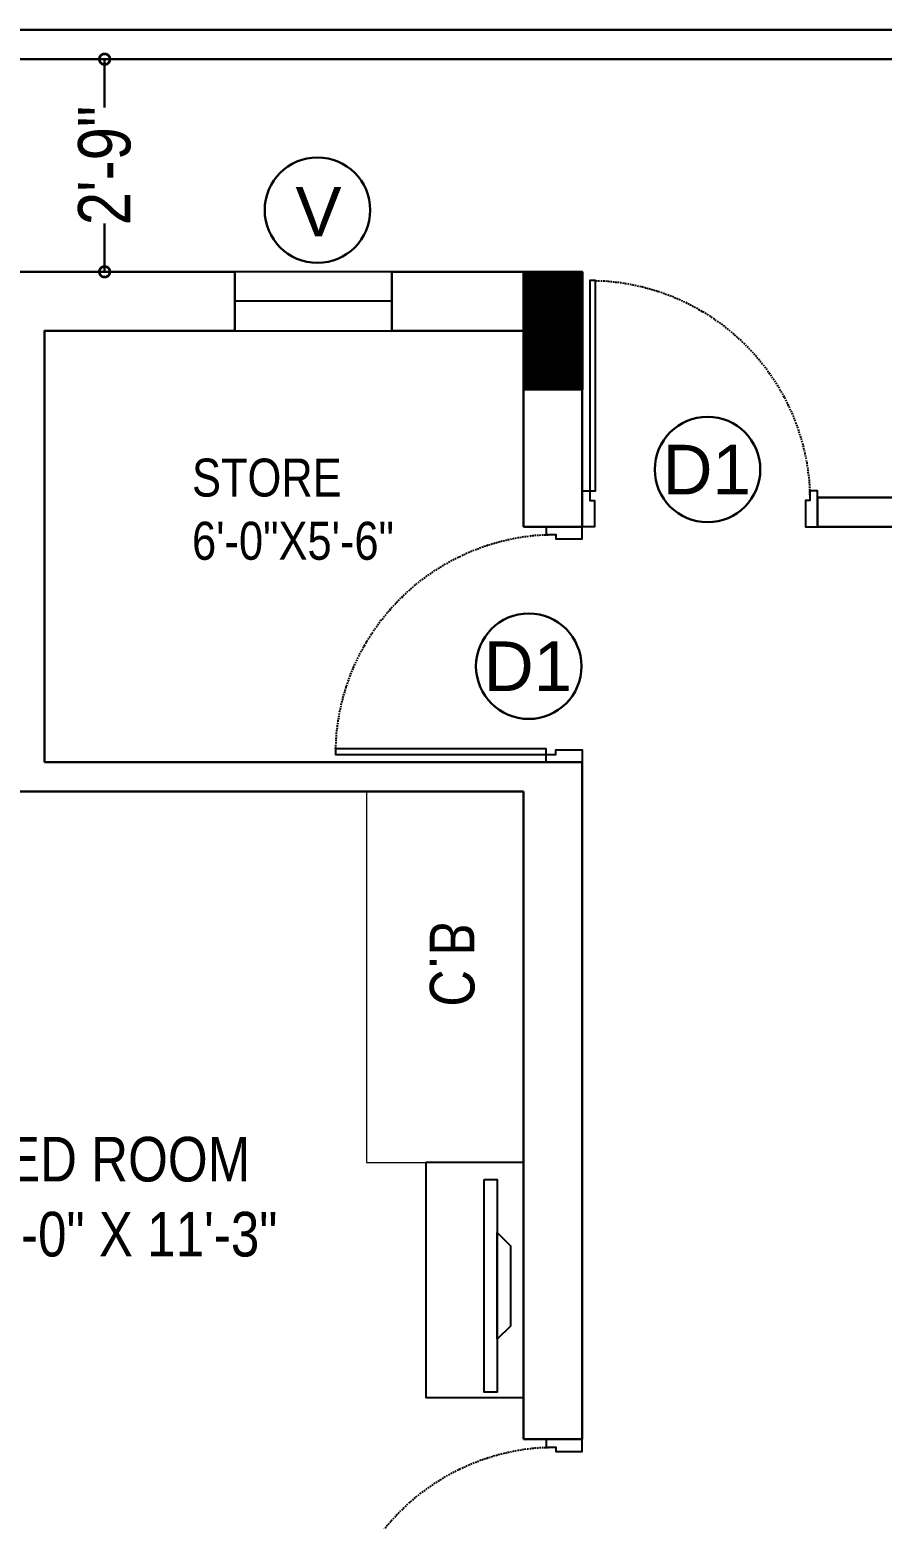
# Model space of a CAD drawing. Extents: x 187966 to 202201, y 659574 to 1343694.
# Drawn here: x 190520.3 to 190650.6, y 662092.6 to 662320.3 of the extents above; entities that cross this region are included whole.
import ezdxf

# ---------------------------------------------------------------- set-up
doc = ezdxf.new("R2010")
doc.units = 0
doc.header["$MEASUREMENT"] = 0
doc.header["$PDMODE"] = 32
doc.linetypes.add('DOT2', pattern=[3.175, 0, -3.175])
for name, color, linetype in [('A-Door', 144, 'Continuous'), ('ELE', 7, 'Continuous'), ('FURN', 250, 'Continuous')]:
    doc.layers.add(name, color=color, linetype=linetype)
for name, color, linetype, lineweight in [('A-Wall', 7, 'Continuous', 30), ('HATCH', 8, 'Continuous', 20), ('sill', 32, 'Continuous', 25), ('Text', 55, 'Continuous', 25), ('WINDOW', 147, 'Continuous', 25)]:
    doc.layers.add(name, color=color, linetype=linetype, lineweight=lineweight)
doc.styles.add('AA_03.50', font='ARIALN.TTF', dxfattribs={"height": 8})
doc.styles.add('jag', font='arial.ttf')
doc.styles.get("Standard").update_dxf_attribs({"font": 'stylu.ttf', "height": 7})
doc.dimstyles.new('AA_03.50', dxfattribs={"dimtxt": 9, "dimasz": 3.25, "dimexe": 1.75, "dimexo": 3.375, "dimgap": 0.09, "dimtad": 0, "dimdec": 0, "dimzin": 3, "dimdsep": 46, "dimlunit": 4, "dimtxsty": 'AA_03.50', "dimblk": 'DOTSMALL', "dimcen": 0.09, "dimclre": 7, "dimadec": 0, "dimazin": 0, "dimtfac": 1, "dimtdec": 0, "dimtofl": 0, "dimtmove": 0, "dimatfit": 3, "dimfxl": 1, "dimtolj": 1, "dimtzin": 0, "dimlwd": -1, "dimarcsym": 0})

# ---------------------------------------------------------------- blocks, each defined once
blk = doc.blocks.new('EGVSVS')
at = {"layer": 'A-Wall'}
h = blk.add_hatch(dxfattribs=at)
h.set_pattern_fill('ANSI31', color=256, style=0)
h.set_pattern_definition([(45, (0, 0), (-0.088388347648, 0.088388347648), [])])
h.paths.add_polyline_path([(188258.49, 672097.51), (188258.49, 672106.51), (188240.49, 672106.51), (188240.49, 672097.51)])
blk.add_lwpolyline([(188240.49, 672106.51), (188258.49, 672106.51), (188258.49, 672097.51), (188240.49, 672097.51)], close=True, dxfattribs=at)
blk = doc.blocks.new('eeee')
at = {"layer": 'A-Door'}
for points in [[(165919.2, 672860.67), (165924.71, 672860.67), (165924.71, 672859.48), (165923.23, 672859.48), (165923.23, 672858.78), (165919.2, 672858.78), (165919.2, 672860.67)], [(165924.71, 672859.48), (165924.71, 672858.61), (165956.88, 672858.61), (165956.88, 672859.48), (165924.71, 672859.48)], [(165956.8, 672857.09), (165956.76, 672856.85)], [(165956.8, 672857.83), (165956.8, 672857.59)], [(165956.8, 672857.46), (165956.8, 672857.22)], [(165956.88, 672858.61), (165956.84, 672858.33)], [(165956.84, 672858.2), (165956.84, 672858)], [(165956.55, 672854.87), (165956.55, 672854.79), (165956.51, 672854.63)], [(165956.64, 672855.61), (165956.6, 672855.37)], [(165956.6, 672855.24), (165956.6, 672855)], [(165956.68, 672855.98), (165956.68, 672855.74)], [(165956.76, 672856.72), (165956.76, 672856.68), (165956.72, 672856.48)], [(165956.72, 672856.35), (165956.72, 672856.11)], [(165956.18, 672852.65), (165956.1, 672852.41)], [(165956.27, 672853.02), (165956.23, 672852.86), (165956.18, 672852.78)], [(165956.31, 672853.39), (165956.27, 672853.15)], [(165956.39, 672853.76), (165956.35, 672853.52)], [(165956.43, 672854.13), (165956.39, 672853.89)], [(165956.51, 672854.5), (165956.47, 672854.26)], [(165955.53, 672850.11), (165955.44, 672849.86)], [(165955.65, 672850.48), (165955.57, 672850.23)], [(165955.77, 672850.81), (165955.65, 672850.6)], [(165955.86, 672851.18), (165955.77, 672851.01), (165955.77, 672850.93)], [(165955.94, 672851.55), (165955.86, 672851.3)], [(165956.02, 672851.91), (165955.98, 672851.67)], [(165956.06, 672852.28), (165956.02, 672852.04)], [(165954.83, 672847.97), (165954.75, 672847.76)], [(165954.95, 672848.34), (165954.87, 672848.09)], [(165955.08, 672848.71), (165955.03, 672848.46)], [(165955.24, 672849.04), (165955.12, 672848.83)], [(165955.32, 672849.41), (165955.24, 672849.16), (165955.24, 672849.12)], [(165955.44, 672849.78), (165955.36, 672849.53)], [(165953.84, 672845.55), (165953.76, 672845.34)], [(165954.01, 672845.87), (165953.92, 672845.63)], [(165954.17, 672846.24), (165954.05, 672846)], [(165954.29, 672846.61), (165954.17, 672846.37)], [(165954.46, 672846.9), (165954.34, 672846.7)], [(165954.58, 672847.27), (165954.5, 672847.02)], [(165954.71, 672847.64), (165954.62, 672847.39)], [(165952.86, 672843.53), (165952.73, 672843.33)], [(165953.02, 672843.86), (165953.02, 672843.86), (165952.9, 672843.65)], [(165953.23, 672844.19), (165953.1, 672843.98)], [(165953.35, 672844.52), (165953.23, 672844.31)], [(165953.55, 672844.89), (165953.43, 672844.64)], [(165953.68, 672845.22), (165953.6, 672845.01)], [(165951.34, 672840.98), (165951.17, 672840.78)], [(165951.54, 672841.27), (165951.38, 672841.07)], [(165951.75, 672841.6), (165951.58, 672841.39)], [(165951.91, 672841.93), (165951.79, 672841.72)], [(165952.12, 672842.26), (165952.08, 672842.18), (165951.99, 672842.01)], [(165952.28, 672842.59), (165952.16, 672842.34)], [(165952.49, 672842.91), (165952.36, 672842.67)], [(165952.69, 672843.2), (165952.57, 672843)], [(165949.77, 672838.85), (165949.61, 672838.64)], [(165950.02, 672839.13), (165949.94, 672838.97), (165949.86, 672838.93)], [(165950.27, 672839.42), (165950.1, 672839.22)], [(165950.47, 672839.71), (165950.31, 672839.5)], [(165950.68, 672840.04), (165950.55, 672839.83)], [(165950.88, 672840.37), (165950.76, 672840.16)], [(165951.09, 672840.65), (165951.05, 672840.53), (165950.97, 672840.45)], [(165947.84, 672836.55), (165947.68, 672836.38)], [(165948.09, 672836.83), (165947.92, 672836.67)], [(165948.38, 672837.12), (165948.17, 672836.91)], [(165948.58, 672837.41), (165948.46, 672837.2)], [(165948.83, 672837.7), (165948.66, 672837.49)], [(165949.08, 672837.94), (165948.91, 672837.78)], [(165949.32, 672838.23), (165949.16, 672838.07)], [(165949.53, 672838.56), (165949.4, 672838.35)], [(165945.42, 672834.24), (165945.25, 672834.04)], [(165945.71, 672834.45), (165945.5, 672834.28)], [(165945.99, 672834.7), (165945.83, 672834.53)], [(165946.24, 672834.98), (165946.08, 672834.78)], [(165946.53, 672835.23), (165946.36, 672835.07)], [(165946.77, 672835.52), (165946.61, 672835.31)], [(165947.06, 672835.72), (165946.9, 672835.6)], [(165947.31, 672836.01), (165947.14, 672835.81)], [(165947.6, 672836.3), (165947.39, 672836.09)], [(165942.46, 672831.9), (165942.25, 672831.78)], [(165942.79, 672832.11), (165942.58, 672831.98)], [(165943.08, 672832.31), (165943.03, 672832.27), (165942.87, 672832.19)], [(165943.4, 672832.56), (165943.2, 672832.44)], [(165943.69, 672832.76), (165943.49, 672832.64)], [(165943.98, 672833.01), (165943.81, 672832.85)], [(165944.27, 672833.26), (165944.1, 672833.09)], [(165944.55, 672833.5), (165944.55, 672833.46), (165944.39, 672833.34)], [(165944.88, 672833.71), (165944.68, 672833.55)], [(165945.13, 672833.96), (165944.97, 672833.79)], [(165938.64, 672829.6), (165938.43, 672829.48)], [(165938.97, 672829.76), (165938.76, 672829.64)], [(165939.29, 672829.93), (165939.05, 672829.81)], [(165939.62, 672830.09), (165939.42, 672830.01)], [(165939.95, 672830.3), (165939.79, 672830.22), (165939.75, 672830.18)], [(165940.28, 672830.5), (165940.08, 672830.34)], [(165940.61, 672830.67), (165940.4, 672830.55)], [(165940.94, 672830.87), (165940.69, 672830.75)], [(165941.23, 672831.08), (165941.02, 672830.96)], [(165941.55, 672831.28), (165941.47, 672831.2), (165941.35, 672831.16)], [(165941.88, 672831.49), (165941.68, 672831.33)], [(165942.17, 672831.7), (165941.97, 672831.57)], [(165933.09, 672827.34), (165932.84, 672827.26)], [(165933.46, 672827.46), (165933.21, 672827.38)], [(165933.79, 672827.59), (165933.58, 672827.46)], [(165934.16, 672827.67), (165933.91, 672827.59)], [(165934.53, 672827.79), (165934.28, 672827.71)], [(165934.86, 672827.91), (165934.61, 672827.83)], [(165935.23, 672828.08), (165934.98, 672828)], [(165935.55, 672828.2), (165935.35, 672828.12)], [(165935.92, 672828.33), (165935.68, 672828.24)], [(165936.25, 672828.45), (165936.05, 672828.37)], [(165936.62, 672828.61), (165936.38, 672828.53)], [(165936.95, 672828.78), (165936.75, 672828.65)], [(165937.28, 672828.94), (165937.03, 672828.86)], [(165937.61, 672829.07), (165937.4, 672828.98)], [(165937.98, 672829.27), (165937.73, 672829.15)], [(165938.31, 672829.39), (165938.1, 672829.31), (165938.1, 672829.27)], [(165919.2, 672824.71), (165924.71, 672824.71), (165924.71, 672825.86), (165923.23, 672825.86), (165923.23, 672826.52), (165919.2, 672826.52), (165919.2, 672824.71)], [(165923.51, 672825.86), (165923.23, 672825.86)], [(165923.88, 672825.86), (165923.64, 672825.86)], [(165924.25, 672825.9), (165924.01, 672825.86)], [(165924.62, 672825.9), (165924.38, 672825.9)], [(165924.99, 672825.9), (165924.75, 672825.9)], [(165925.36, 672825.9), (165925.16, 672825.9), (165925.12, 672825.9)], [(165925.73, 672825.94), (165925.53, 672825.9)], [(165926.14, 672825.98), (165925.86, 672825.98)], [(165926.47, 672825.98), (165926.27, 672825.98)], [(165926.88, 672826.02), (165926.6, 672826.02)], [(165927.21, 672826.11), (165927.09, 672826.07), (165927.01, 672826.07)], [(165927.62, 672826.15), (165927.38, 672826.11)], [(165927.99, 672826.19), (165927.75, 672826.15)], [(165928.36, 672826.23), (165928.12, 672826.19)], [(165928.73, 672826.31), (165928.49, 672826.27)], [(165929.1, 672826.35), (165928.98, 672826.31), (165928.86, 672826.31)], [(165929.43, 672826.44), (165929.23, 672826.39)], [(165929.84, 672826.52), (165929.6, 672826.44)], [(165930.17, 672826.6), (165929.97, 672826.52)], [(165930.58, 672826.64), (165930.29, 672826.64)], [(165930.91, 672826.72), (165930.87, 672826.72), (165930.71, 672826.68)], [(165931.28, 672826.85), (165931.03, 672826.76)], [(165931.65, 672826.93), (165931.4, 672826.85)], [(165932.02, 672827.01), (165931.77, 672826.93)], [(165932.39, 672827.13), (165932.14, 672827.05)], [(165932.72, 672827.22), (165932.51, 672827.13)]]:
    blk.add_lwpolyline(points, dxfattribs=at)
blk = doc.blocks.new('_DotSmall')
at = {"color": 0, "linetype": 'ByBlock', "const_width": 0.5}
blk.add_lwpolyline([(-0.0625, 0, 1), (0.0625, 0, 1)], format="xyb", close=True, dxfattribs=at)
blk = doc.blocks.new('*D291')
at = {"layer": 'A-Wall', "color": 0}
for p, q in [((190531.71, 662315.82), (190531.71, 662308.44)), ((190531.71, 662283.32), (190531.71, 662290.69))]:
    blk.add_line(p, q, dxfattribs=at)
at = {"layer": 'A-Wall', "color": 7, "linetype": 'DOT2', "lineweight": -2}
for p, q in [((190533.19, 662315.82), (190533.46, 662315.82)), ((190533.19, 662283.32), (190533.46, 662283.32))]:
    blk.add_line(p, q, dxfattribs=at)
at = {"layer": 'DEFPOINTS', "color": 0}
for p in [(190529.82, 662315.82), (190531.71, 662315.82), (190529.82, 662283.32)]:
    blk.add_point(p, dxfattribs=at)
at = {"layer": 'A-Wall', "color": 0, "xscale": 3.25, "yscale": 3.25, "zscale": 3.25}
for p, rotation in [((190531.71, 662315.82), 90), ((190531.71, 662283.32), 270)]:
    blk.add_blockref('_DotSmall', p, dxfattribs=dict(at, rotation=rotation))
at = {"layer": 'A-Wall', "color": 0, "insert": (190531.71, 662299.57), "char_height": 8, "attachment_point": 5, "rotation": 90, "style": 'AA_03.50'}
blk.add_mtext('\\A1;2\'-9"', dxfattribs=at)

msp = doc.modelspace()

# ---------------------------------------------------------------- linework, layer by layer
at = {"layer": 'A-Wall'}
for p, q in [((190407.02, 662320.32), (191138, 662320.32)), ((190416.02, 662315.82), (191138, 662315.82)), ((190551.61, 662274.32), (190551.61, 662283.32)), ((190575.61, 662274.32), (190575.61, 662283.32)), ((190604.7, 662274.32), (190604.7, 662278.84)), ((190522.52, 662274.36), (190522.52, 662208.36)), ((190604.7, 662244.32), (190604.7, 662265.32)), ((190667.15, 662248.82), (190640.65, 662248.82)), ((190640.65, 662248.82), (190640.65, 662244.32)), ((190604.7, 662244.32), (190595.74, 662244.32)), ((190640.65, 662244.32), (190667.15, 662244.32)), ((190604.7, 662208.36), (190522.52, 662208.36)), ((190518.02, 662203.86), (190595.74, 662203.86)), ((190595.74, 662203.86), (190595.74, 662104.86)), ((190604.7, 662104.86), (190595.74, 662104.86))]:
    msp.add_line(p, q, dxfattribs=at)
for points in [[(190551.61, 662283.32), (190454.94, 662283.32)], [(190604.7, 662283.32), (190575.61, 662283.32)], [(190551.61, 662274.32), (190522.52, 662274.32)], [(190604.7, 662274.32), (190575.61, 662274.32)], [(190595.74, 662274.32), (190595.74, 662244.32)], [(190604.7, 662208.36), (190604.7, 662104.86)]]:
    msp.add_lwpolyline(points, dxfattribs=at)
at = {"layer": 'ELE', "linetype": 'ByBlock', "lineweight": 30}
for centre in [(190564.24, 662292.75), (190623.86, 662253.1), (190596.53, 662223.03)]:
    msp.add_circle(centre, 8.06, dxfattribs=at)
at = {"layer": 'FURN'}
for points in [[(190580.78, 662147.19), (190580.78, 662111.27), (190595.74, 662111.27), (190595.74, 662147.19), (190580.78, 662147.19)], [(190589.7, 662144.56), (190591.71, 662144.56), (190591.71, 662112.05), (190589.7, 662112.05), (190589.7, 662144.56)], [(190593.72, 662122.16), (190591.71, 662120.15), (190591.71, 662136.47), (190593.72, 662134.45), (190593.72, 662122.16)], [(190591.71, 662120.15), (190591.71, 662120.15)], [(190589.7, 662112.05), (190589.7, 662112.05)], [(190591.71, 662112.05), (190591.71, 662112.05)]]:
    msp.add_lwpolyline(points, dxfattribs=at)
at = {"layer": 'HATCH'}
msp.add_lwpolyline([(190571.74, 662203.86), (190571.74, 662147.19), (190595.74, 662147.19)], dxfattribs=at)
at = {"layer": 'sill'}
for p, q in [((190575.61, 662283.32), (190551.61, 662283.32)), ((190551.61, 662274.32), (190575.61, 662274.32))]:
    msp.add_line(p, q, dxfattribs=at)
at = {"layer": 'WINDOW'}
msp.add_line((190575.61, 662278.82), (190551.61, 662278.82), dxfattribs=at)

# ---------------------------------------------------------------- block references
at = {"layer": 'A-Wall', "rotation": 270}
msp.add_blockref('EGVSVS', (-481501.77, 850523.81), dxfattribs=at)
at = {"layer": 'WINDOW'}
for p, rotation in [((863465.36, 496325.12), 90), ((356523.89, 1335069.03), 180), ((356523.89, 1334929.53), 180)]:
    msp.add_blockref('eeee', p, dxfattribs=dict(at, rotation=rotation))

# ---------------------------------------------------------------- texts
at = {"layer": 'Text', "char_height": 7.5716, "width": 212.5439, "attachment_point": 1, "style": 'jag'}
for s, insert in [('V{\\H0.8193x; }^I', (190560.87, 662296.3)), ('D1{\\H0.8193x; }^I', (190616.98, 662256.88)), ('D1{\\H0.8193x; }^I', (190589.65, 662226.82))]:
    msp.add_mtext(s, dxfattribs=dict(at, insert=insert))
at = {"layer": 'Text', "attachment_point": 4}
for s, insert, char_height, width in [('{\\fArial Narrow|b0|i0|c0|p15;STORE\\P6\'-0"X5\'-6"}', (190545.07, 662247), 5.7945, 35.5068), ('{\\fArial Narrow|b0|i0|c1|p15;BED ROOM}', (190511.42, 662147.63), 6.8219, 55.6438), ('{\\fArial Narrow|b0|i0|c0|p15;15\'-0" X 11\'-3"}', (190508.75, 662136.17), 6.8219, 104.3014)]:
    msp.add_mtext(s, dxfattribs=dict(at, insert=insert, char_height=char_height, width=width))
at = {"layer": 'Text', "extrusion": (0, 0, -1), "insert": (190584.77, 662171), "char_height": 6.8219, "width": 104.3014, "attachment_point": 4, "text_direction": (0, 1, 0)}
msp.add_mtext('{\\fArial Narrow|b0|i0|c1|p15;C.B}', dxfattribs=at)

# ---------------------------------------------------------------- dimensions: what is measured, and where the dimension line sits
at = {"layer": 'A-Wall'}
dim = msp.add_linear_dim(base=(190531.70969827, 662315.8170439), p1=(190529.81836259, 662283.3170439), p2=(190529.81836259, 662315.8170439), angle=90, dimstyle='AA_03.50', override={"dimtxt": 8, "dimfxl": 0.1}, dxfattribs=at)
dim.commit()
dim.dimension.update_dxf_attribs({"geometry": '*D291', "text_midpoint": (190531.70969827, 662299.5670439)})

doc.saveas('drawing.dxf')
